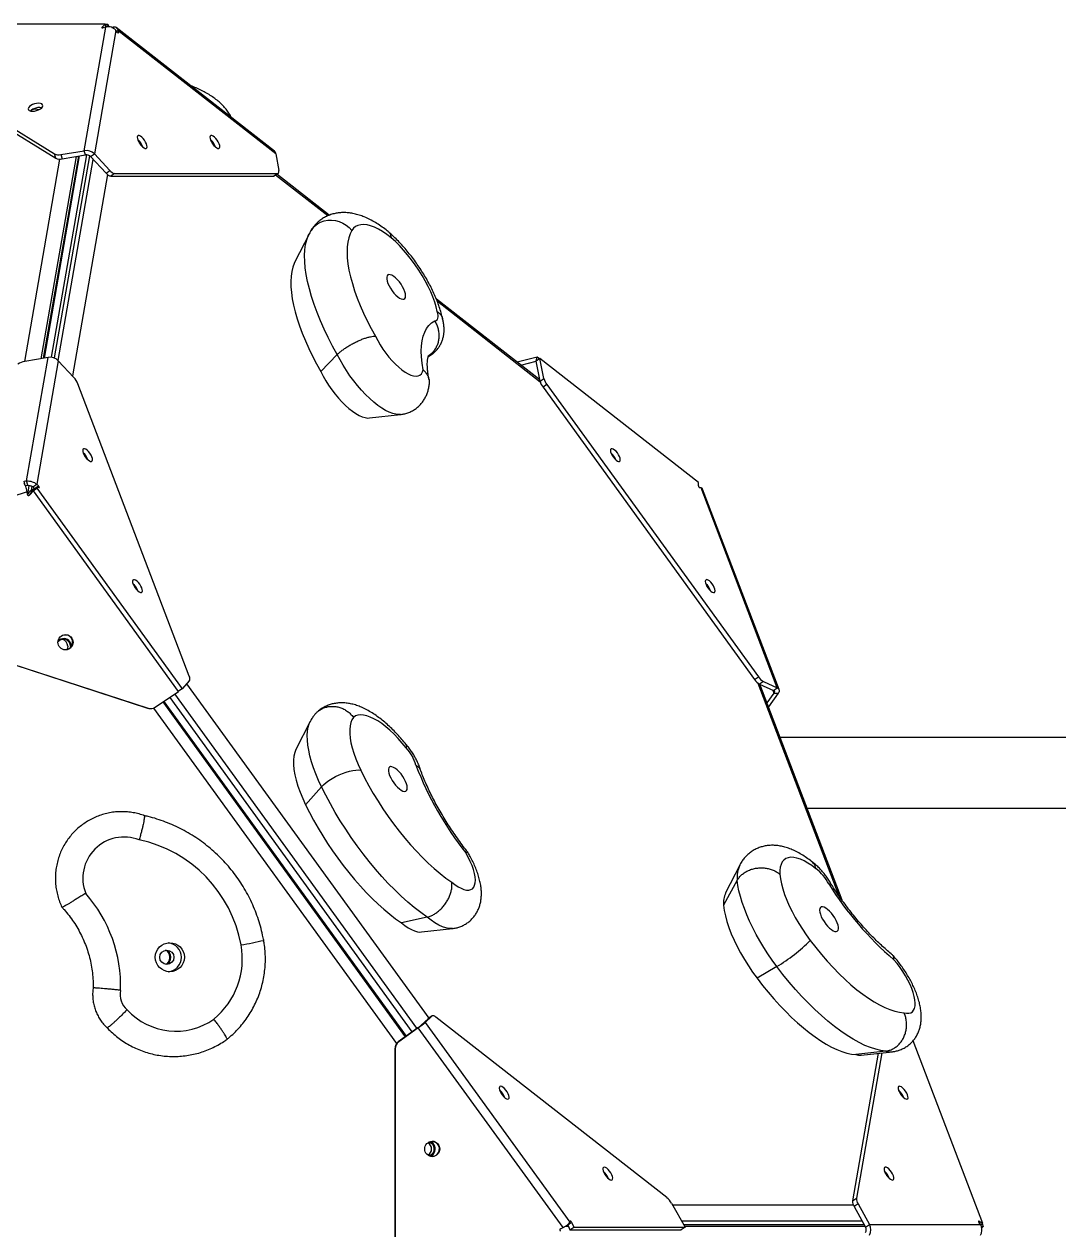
# Model space of a CAD drawing. Header units: millimetres. Extents: x -4720 to 4364, y -4819 to 4363.
# Drawn here: x 1457 to 2071, y 127 to 842 of the extents above; entities that cross this region are included whole.
import ezdxf

# ---------------------------------------------------------------- set-up
doc = ezdxf.new("R2010")
doc.units = ezdxf.units.MM
doc.layers.add('DIKOM_ОБЪЕКТ', color=7, linetype='Continuous')

msp = doc.modelspace()

# ---------------------------------------------------------------- linework, layer by layer
at = {"layer": 'DIKOM_ОБЪЕКТ'}
for p, q in [((1505.37, 841.56), (1374.03, 841.55)), ((1492.91, 766.51), (1505.68, 839.8)), ((1511.65, 837.85), (1498.88, 764.56)), ((1503.47, 839.78), (1505.37, 841.56)), ((1503.6, 839.32), (1503.47, 839.78)), ((1505.68, 839.8), (1504.12, 839.38)), ((1505.37, 841.56), (1506.83, 841.56)), ((1505.85, 839.81), (1505.37, 841.56)), ((1506.36, 839.86), (1506.83, 841.56)), ((1506.83, 841.56), (1507.44, 839.97)), ((1509.21, 839.58), (1509.7, 839.8)), ((1509.59, 839.4), (1509.7, 839.8)), ((1512.64, 836.6), (1511.65, 837.85)), ((1605.68, 766.14), (1511.75, 839.6)), ((1512.07, 837.32), (1512.84, 837.85)), ((1512.84, 837.85), (1513.23, 836.6)), ((1606.55, 764.57), (1512.84, 837.85)), ((1512.87, 836.35), (1513.23, 836.6)), ((1368.54, 830.74), (1475.29, 764.56)), ((1369.25, 828.19), (1476, 762)), ((1479.03, 764.18), (1492.91, 766.51)), ((1493.62, 763.96), (1492.91, 766.51)), ((1457.58, 641.57), (1478.48, 761.5)), ((1488.01, 763.02), (1467.12, 643.17)), ((1468.71, 643.44), (1489.6, 763.29)), ((1469.25, 643.53), (1490.14, 763.38)), ((1494.28, 764.01), (1473.36, 643.97)), ((1495.95, 763.51), (1475.05, 643.58)), ((1476, 762), (1475.29, 764.56)), ((1477.45, 642.03), (1498.23, 761.25)), ((1479.03, 764.18), (1479.74, 761.63)), ((1479.74, 761.63), (1493.62, 763.96)), ((1496.6, 762.99), (1498.88, 764.56)), ((1496.6, 762.99), (1505.84, 753.12)), ((1498.88, 764.56), (1508.12, 754.7)), ((1606.55, 764.57), (1608.21, 754.7)), ((1506.7, 752.3), (1485.9, 633)), ((1505.84, 753.12), (1508.12, 754.7)), ((1510.9, 752.94), (1508.62, 751.37)), ((1508.62, 751.37), (1605.08, 751.37)), ((1510.9, 752.94), (1607.36, 752.95)), ((1605.08, 751.37), (1607.36, 752.95)), ((1605.58, 751.51), (1607.86, 753.09)), ((1637.23, 727.86), (1606.32, 752.03)), ((1638.14, 728.19), (1607.03, 752.52)), ((1626.2, 717.1), (1617.77, 700.57)), ((1762.97, 630.58), (1701.67, 678.51)), ((1763.24, 629.31), (1702.24, 677.02)), ((1471.54, 643.91), (1457.66, 641.58)), ((1458.76, 570.64), (1471.54, 643.91)), ((1642.85, 645.59), (1633.07, 635.58)), ((1749.62, 641.23), (1761.46, 644.22)), ((1760.75, 641.67), (1761.46, 644.22)), ((1761.46, 644.22), (1762.9, 643.09)), ((1477.51, 641.96), (1464.73, 568.69)), ((1486.75, 632.09), (1477.51, 641.96)), ((1749.42, 641.17), (1749.62, 641.23)), ((1749.62, 641.23), (1749.57, 641.05)), ((1751.71, 639.38), (1760.75, 641.67)), ((1760.75, 641.67), (1760.8, 641.63)), ((1763.08, 643.22), (1760.8, 641.64)), ((1763.1, 629.88), (1760.8, 641.64)), ((1857.06, 569.74), (1763.08, 643.22)), ((1765.38, 631.45), (1763.08, 643.22)), ((1763.1, 629.88), (1765.38, 631.45)), ((1555.14, 454.99), (1489.17, 628.28)), ((1767.15, 627.76), (1764.87, 626.18)), ((1764.87, 626.18), (1890.29, 452.89)), ((1767.15, 627.76), (1892.57, 454.47)), ((1661.95, 608.01), (1680.39, 610.07)), ((1457.25, 570.54), (1458.76, 570.64)), ((1457.96, 567.99), (1457.25, 570.54)), ((1457.96, 567.99), (1459.46, 568.09)), ((1459.46, 568.09), (1458.76, 570.64)), ((1460.12, 568.03), (1459.19, 562.68)), ((1461.79, 567.52), (1461.34, 564.96)), ((1461.34, 564.96), (1463.33, 566.33)), ((1462.45, 567.11), (1464.73, 568.69)), ((1462.45, 567.11), (1463.5, 566.18)), ((1462.55, 564.79), (1464.83, 566.37)), ((1463.5, 566.18), (1465.78, 567.76)), ((1464.73, 568.69), (1465.78, 567.76)), ((1466.18, 566.71), (1464.83, 566.37)), ((1464.83, 566.37), (1550.89, 447.46)), ((1857.02, 567.75), (1857.06, 569.74)), ((1858.59, 566.54), (1857.78, 566.7)), ((1903.72, 447.97), (1858.59, 566.54)), ((1904.77, 446.95), (1859.51, 565.85)), ((1459.01, 564.21), (1320.16, 518.92)), ((1459.19, 562.61), (1459.01, 564.21)), ((1462.49, 564.74), (1460.16, 562.21)), ((1460.16, 562.21), (1460.42, 562.21)), ((1462.75, 564.74), (1460.42, 562.21)), ((1462.49, 564.74), (1462.75, 564.74)), ((1462.55, 564.79), (1462.59, 564.74)), ((1548.81, 445.83), (1462.75, 564.74)), ((1327.51, 502.07), (1530.44, 435.88)), ((1327.78, 502.07), (1530.71, 435.88)), ((1484.67, 472.65), (1484.55, 471.65)), ((1555.25, 452.31), (1550.89, 447.46)), ((1890.29, 452.89), (1892.57, 454.47)), ((1940.5, 324.4), (1892.43, 450.65)), ((1895.52, 451.74), (1893.24, 450.16)), ((1895.52, 451.74), (1903.72, 447.97)), ((1535.03, 436.49), (1548.81, 445.83)), ((1690.16, 246.09), (1546.65, 444.37)), ((1550.89, 447.46), (1548.72, 445.96)), ((1553.56, 450.42), (1697.11, 252.08)), ((1893.24, 450.16), (1901.44, 446.39)), ((1942.17, 322.03), (1893.42, 450.08)), ((1901.72, 444.82), (1897.6, 439.1)), ((1904.27, 444.82), (1898.48, 436.78)), ((1901.05, 446.57), (1901.72, 444.82)), ((1901.44, 446.39), (1903.72, 447.97)), ((1901.72, 444.82), (1904.27, 444.82)), ((1683.28, 241.07), (1539.6, 439.59)), ((1540.01, 439.87), (1683.68, 241.36)), ((1543.59, 442.3), (1687.17, 243.91)), ((1530.44, 435.88), (1530.71, 435.88)), ((1531.98, 435.64), (1532.25, 435.64)), ((1678.13, 237.1), (1534.16, 436.02)), ((1626.82, 427.99), (1618.39, 411.45)), ((1626.79, 427.92), (1626.82, 427.99)), ((2801.62, 418.54), (1904.66, 418.54)), ((1570.87, 396.39), (1571.49, 396.38)), ((1633.59, 389.29), (1624.14, 378.6)), ((1580.34, 384.15), (1580.14, 383.59)), ((1920.65, 376.54), (2149.27, 376.54)), ((1881.55, 342.93), (1873.12, 326.4)), ((1880.03, 333.88), (1871.85, 319.03)), ((1696.13, 311.95), (1680.91, 308.59)), ((1692.74, 303.21), (1711.18, 305.27)), ((1542.66, 291.21), (1541.96, 292)), ((1903.51, 282.75), (1891.77, 275.78)), ((1696.7, 251.79), (1692.66, 248.02)), ((1698.98, 253.37), (1694.94, 249.6)), ((1698.98, 253.37), (1696.7, 251.79)), ((1696.7, 251.79), (1696.78, 251.86)), ((1699.06, 253.43), (1696.78, 251.86)), ((1838.28, 145.67), (1701.33, 252.76)), ((1690.64, 246.44), (1679.09, 238.01)), ((1690.91, 246.44), (1679.35, 238.01)), ((1690.64, 246.44), (1690.91, 246.44)), ((1776.72, 127.88), (1690.91, 246.44)), ((1692.66, 248.02), (1694.94, 249.6)), ((1694.94, 249.6), (1780.76, 131.04)), ((1679.09, 238.01), (1679.35, 238.01)), ((2025.53, 130.28), (1984.25, 238.69)), ((1677.3, 233.97), (1677.03, 233.97)), ((1677.03, 233.97), (1677.04, 19.14)), ((1677.3, 233.97), (1677.31, 19.14)), ((1963.6, 231.28), (1948.36, 143.78)), ((1968.07, 232.58), (1950.27, 230.52)), ((1965.65, 231.51), (1950.64, 145.36)), ((1953.52, 230.16), (1971.96, 232.21)), ((1742.21, 204.97), (1742.22, 205.02)), ((1697.57, 170.64), (1697.2, 170.54)), ((1803.59, 156.97), (1803.6, 157.03)), ((1948.36, 143.78), (1950.64, 145.36)), ((1841.03, 142.37), (1849.12, 128.19)), ((1841.55, 141.45), (1948.79, 141.45)), ((1951.61, 141.92), (1949.33, 140.34)), ((1949.33, 140.34), (1956.07, 128.14)), ((1951.61, 141.92), (1958.35, 129.72)), ((1779.57, 129.48), (1781.85, 131.06)), ((1779.57, 129.48), (1780.85, 126.61)), ((1780.76, 131.04), (1781.02, 131.71)), ((1781.85, 131.06), (1783.13, 128.19)), ((1954.04, 131.82), (1847.05, 131.82)), ((1848.25, 129.72), (1955.2, 129.72)), ((1956.07, 128.14), (1958.35, 129.72)), ((1958.35, 129.72), (2024.16, 129.73)), ((2023.06, 131.49), (2023.39, 131.72)), ((2024.16, 129.73), (2023.27, 131.07)), ((2023.39, 131.72), (2025.53, 130.28)), ((2024.29, 129.43), (2025.53, 130.28)), ((2025.26, 130.1), (2025.81, 128.66)), ((1775.26, 127.21), (1776.72, 127.88)), ((1778.13, 128.67), (1779.93, 128.67)), ((1780.85, 126.61), (1783.13, 128.19)), ((1780.85, 126.61), (1846.84, 126.61)), ((1783.13, 128.19), (1849.12, 128.19)), ((1849.12, 128.19), (1846.84, 126.61)), ((1848.84, 128.67), (1955.78, 128.67)), ((2024.64, 128.66), (2025.81, 128.66)), ((2025.81, 128.66), (2024.92, 127.87))]:
    msp.add_line(p, q, dxfattribs=at)
at = {"layer": 'DIKOM_ОБЪЕКТ', "flags": 128}
for points in [[(1465.83, 790.67), (1466.88, 791.23), (1467.7, 791.87), (1468.22, 792.54), (1468.41, 793.19), (1468.24, 793.77), (1467.73, 794.22), (1466.92, 794.52), (1465.87, 794.64), (1464.68, 794.56), (1463.44, 794.3), (1462.24, 793.88), (1461.19, 793.32), (1460.37, 792.68), (1459.85, 792.01), (1459.66, 791.36), (1459.83, 790.78), (1460.34, 790.32), (1461.15, 790.02), (1462.2, 789.91), (1463.39, 789.98), (1464.63, 790.24), (1465.83, 790.67)], [(1526.17, 775.14), (1525.45, 775.45), (1524.87, 775.45), (1524.49, 775.14), (1524.33, 774.56), (1524.4, 773.73), (1524.71, 772.74), (1525.22, 771.67), (1525.9, 770.59), (1526.68, 769.59), (1527.52, 768.77), (1528.33, 768.18), (1529.05, 767.87), (1529.62, 767.87), (1530.01, 768.17), (1530.17, 768.76), (1530.09, 769.58), (1529.78, 770.57), (1529.27, 771.65), (1528.59, 772.73), (1527.81, 773.72), (1526.98, 774.55), (1526.17, 775.14)], [(1569.27, 775.14), (1568.55, 775.45), (1567.97, 775.45), (1567.59, 775.15), (1567.43, 774.56), (1567.51, 773.74), (1567.81, 772.75), (1568.33, 771.67), (1569, 770.59), (1569.79, 769.6), (1570.62, 768.77), (1571.43, 768.18), (1572.15, 767.87), (1572.73, 767.87), (1573.11, 768.18), (1573.27, 768.77), (1573.2, 769.59), (1572.89, 770.58), (1572.38, 771.66), (1571.7, 772.73), (1570.91, 773.73), (1570.08, 774.55), (1569.27, 775.14)], [(1607.36, 752.95), (1607.61, 752.98), (1607.82, 753.07), (1607.99, 753.21), (1608.13, 753.41), (1608.21, 753.67), (1608.26, 753.97), (1608.26, 754.32), (1608.21, 754.7)], [(1627.37, 719.2), (1628.01, 720.14), (1629.43, 721.73), (1631.11, 723.07), (1633, 724.13), (1635.07, 724.87), (1637.27, 725.29), (1639.53, 725.37), (1641.8, 725.12), (1644.04, 724.53), (1646.18, 723.61), (1648.18, 722.41), (1649.98, 720.93), (1651.55, 719.22)], [(1674.88, 714.86), (1672.28, 716.83), (1669.73, 718.53), (1667.27, 719.96), (1664.9, 721.09), (1662.65, 721.93), (1660.54, 722.47), (1658.57, 722.69), (1656.78, 722.61), (1655.17, 722.22), (1653.75, 721.52), (1652.54, 720.52), (1651.55, 719.22)], [(1642.85, 645.59), (1640.09, 650.65), (1637.51, 655.69), (1635.11, 660.7), (1632.92, 665.66), (1630.95, 670.53), (1629.19, 675.31), (1627.65, 679.97), (1626.36, 684.49), (1625.29, 688.85), (1624.48, 693.04), (1623.91, 697.04), (1623.59, 700.82), (1623.51, 704.39), (1623.69, 707.71), (1624.12, 710.78), (1624.8, 713.58), (1625.72, 716.1), (1626.19, 717.08)], [(1651.55, 719.22), (1650.49, 717.18), (1649.68, 714.85), (1649.1, 712.26), (1648.76, 709.4), (1648.67, 706.3), (1648.82, 702.98), (1649.22, 699.43), (1649.85, 695.7), (1650.73, 691.78), (1651.84, 687.71), (1653.18, 683.49), (1654.74, 679.15), (1656.52, 674.72), (1658.5, 670.21), (1660.68, 665.64), (1663.05, 661.04), (1665.59, 656.43)], [(1702.21, 671.06), (1701.55, 673.82), (1700.67, 676.73), (1699.57, 679.76), (1698.27, 682.87), (1696.77, 686.05), (1695.1, 689.26), (1693.26, 692.48), (1691.27, 695.67), (1689.15, 698.8), (1686.92, 701.84), (1684.61, 704.78), (1682.22, 707.57), (1679.79, 710.2), (1677.34, 712.64), (1674.88, 714.86)], [(1617.77, 700.57), (1617.33, 699.65), (1616.5, 697.36), (1615.89, 694.82), (1615.5, 692.03), (1615.35, 689.01), (1615.42, 685.77), (1615.72, 682.33), (1616.25, 678.69), (1617, 674.88), (1617.98, 670.91), (1619.17, 666.8), (1620.57, 662.57), (1622.18, 658.23), (1623.99, 653.8), (1626, 649.3), (1628.18, 644.75), (1630.54, 640.17), (1633.07, 635.58)], [(1678.72, 679.86), (1679.81, 679.09), (1680.83, 678.59), (1681.72, 678.38), (1682.45, 678.48), (1682.99, 678.86), (1683.32, 679.53), (1683.42, 680.46), (1683.3, 681.6), (1682.95, 682.9), (1682.39, 684.32), (1681.64, 685.8), (1680.74, 687.28), (1679.72, 688.69), (1678.62, 689.98), (1677.48, 691.09), (1676.36, 691.99), (1675.3, 692.63), (1674.35, 692.98), (1673.53, 693.04), (1672.89, 692.8), (1672.45, 692.27), (1672.23, 691.46), (1672.24, 690.43), (1672.48, 689.2), (1672.94, 687.83), (1673.6, 686.37), (1674.43, 684.89), (1675.39, 683.44), (1676.46, 682.08), (1677.58, 680.87), (1678.72, 679.86)], [(1693.78, 636.64), (1693.16, 640.52), (1692.79, 644.2), (1692.67, 647.66), (1692.81, 650.87), (1693.2, 653.83), (1693.84, 656.52), (1694.73, 658.93), (1695.86, 661.04), (1697.23, 662.86), (1698.83, 664.36), (1700.66, 665.54)], [(1700.66, 665.54), (1701.3, 665.67), (1701.82, 665.98), (1702.22, 666.46), (1702.49, 667.11), (1702.62, 667.91), (1702.62, 668.84), (1702.48, 669.9), (1702.21, 671.06)], [(1665.59, 656.43), (1666.9, 653.9), (1668.37, 651.36), (1669.98, 648.85), (1671.71, 646.42), (1673.54, 644.1), (1675.43, 641.92), (1677.36, 639.91), (1679.3, 638.11), (1681.23, 636.54), (1683.1, 635.22), (1684.9, 634.18), (1686.6, 633.42), (1688.17, 632.97), (1689.58, 632.83), (1690.83, 632.99), (1691.89, 633.47), (1692.74, 634.24), (1693.37, 635.3), (1693.78, 636.64)], [(1680.36, 610.06), (1679.45, 610.02), (1677.69, 610.18), (1675.77, 610.65), (1673.72, 611.42), (1671.55, 612.5), (1669.28, 613.86), (1666.94, 615.5), (1664.55, 617.39), (1662.13, 619.53), (1659.71, 621.89), (1657.3, 624.44), (1654.94, 627.17), (1652.64, 630.04), (1650.43, 633.03), (1648.32, 636.11), (1646.34, 639.25), (1644.52, 642.42), (1642.85, 645.59)], [(1633.07, 635.58), (1634.49, 632.85), (1636.07, 630.11), (1637.79, 627.41), (1639.63, 624.77), (1641.57, 622.22), (1643.59, 619.81), (1645.66, 617.55), (1647.75, 615.48), (1649.84, 613.62), (1651.9, 612), (1653.91, 610.63), (1655.84, 609.53), (1657.67, 608.72), (1659.37, 608.2), (1660.94, 607.98), (1661.95, 608.01)], [(1493.8, 589.48), (1493.08, 589.79), (1492.5, 589.79), (1492.12, 589.48), (1491.96, 588.89), (1492.04, 588.07), (1492.34, 587.08), (1492.86, 586), (1493.53, 584.93), (1494.32, 583.93), (1495.15, 583.11), (1495.96, 582.52), (1496.68, 582.21), (1497.26, 582.21), (1497.64, 582.51), (1497.8, 583.1), (1497.72, 583.92), (1497.42, 584.91), (1496.91, 585.99), (1496.23, 587.07), (1495.44, 588.06), (1494.61, 588.89), (1493.8, 589.48)], [(1810.24, 582.23), (1810.58, 582.6), (1810.7, 583.23), (1810.57, 584.1), (1810.22, 585.11), (1809.67, 586.2), (1808.97, 587.26), (1808.17, 588.23), (1807.34, 589.01), (1806.54, 589.55), (1805.84, 589.8), (1805.3, 589.74), (1804.96, 589.37), (1804.85, 588.73), (1804.97, 587.87), (1805.32, 586.86), (1805.87, 585.77), (1806.57, 584.7), (1807.37, 583.74), (1808.21, 582.96), (1809, 582.42), (1809.7, 582.17), (1810.24, 582.23)], [(1461.34, 564.96), (1461.22, 563.43), (1461.23, 563.37)], [(1523.37, 511.81), (1522.65, 512.12), (1522.07, 512.12), (1521.69, 511.82), (1521.53, 511.23), (1521.6, 510.41), (1521.91, 509.42), (1522.42, 508.34), (1523.1, 507.26), (1523.88, 506.27), (1524.72, 505.44), (1525.53, 504.85), (1526.25, 504.54), (1526.82, 504.54), (1527.21, 504.85), (1527.37, 505.44), (1527.29, 506.26), (1526.98, 507.25), (1526.47, 508.33), (1525.79, 509.4), (1525.01, 510.4), (1524.18, 511.22), (1523.37, 511.81)], [(1866.45, 504.57), (1866.79, 504.93), (1866.91, 505.57), (1866.78, 506.43), (1866.43, 507.45), (1865.88, 508.53), (1865.18, 509.6), (1864.38, 510.56), (1863.55, 511.35), (1862.75, 511.88), (1862.05, 512.13), (1861.51, 512.07), (1861.17, 511.71), (1861.06, 511.07), (1861.18, 510.21), (1861.53, 509.19), (1862.08, 508.11), (1862.79, 507.04), (1863.59, 506.07), (1864.42, 505.29), (1865.22, 504.76), (1865.91, 504.51), (1866.45, 504.57)], [(1483.09, 472.65), (1482.91, 471.44), (1482.54, 470.59)], [(1483.72, 471.05), (1482.53, 470.59), (1481.65, 470.47)], [(1901.44, 446.39), (1901.66, 446.27), (1901.83, 446.12), (1901.94, 445.94), (1902.01, 445.74), (1902.02, 445.53), (1901.97, 445.3), (1901.87, 445.06), (1901.72, 444.82)], [(1903.72, 447.97), (1904.15, 447.72), (1904.49, 447.42), (1904.72, 447.07), (1904.85, 446.67), (1904.87, 446.24), (1904.77, 445.78), (1904.58, 445.3), (1904.27, 444.82)], [(1652.51, 430.49), (1651.6, 429.08), (1650.92, 427.4), (1650.47, 425.45), (1650.26, 423.25), (1650.28, 420.82), (1650.54, 418.18), (1651.03, 415.34), (1651.76, 412.34), (1652.71, 409.19), (1653.87, 405.92), (1655.25, 402.56), (1656.82, 399.13)], [(1683.79, 412.4), (1681.43, 415.26), (1679.02, 417.96), (1676.57, 420.48), (1674.11, 422.8), (1671.67, 424.9), (1669.26, 426.75), (1666.9, 428.34), (1664.63, 429.66), (1662.45, 430.69), (1660.39, 431.42), (1658.47, 431.85), (1656.71, 431.97), (1655.12, 431.78), (1653.71, 431.29), (1652.51, 430.49)], [(1633.59, 389.29), (1631.82, 393.13), (1630.24, 396.9), (1628.85, 400.59), (1627.68, 404.17), (1626.71, 407.63), (1625.97, 410.94), (1625.44, 414.08), (1625.15, 417.04), (1625.08, 419.79), (1625.24, 422.32), (1625.63, 424.62), (1626.24, 426.67), (1626.79, 427.92)], [(1618.39, 411.45), (1617.68, 409.69), (1617.18, 407.55), (1616.94, 405.14), (1616.96, 402.47), (1617.24, 399.57), (1617.78, 396.45), (1618.57, 393.14), (1619.61, 389.68), (1620.9, 386.08), (1622.41, 382.38), (1624.14, 378.6)], [(1683.99, 387.08), (1684.32, 387.75), (1684.42, 388.67), (1684.29, 389.81), (1683.94, 391.12), (1683.38, 392.54), (1682.64, 394.02), (1681.73, 395.5), (1680.71, 396.91), (1679.61, 398.2), (1678.47, 399.31), (1677.35, 400.2), (1676.29, 400.84), (1675.34, 401.19), (1674.52, 401.25), (1673.89, 401.01), (1673.45, 400.47), (1673.23, 399.67), (1673.24, 398.63), (1673.48, 397.4), (1673.94, 396.03), (1674.6, 394.57), (1675.43, 393.09), (1676.4, 391.64), (1677.46, 390.28), (1678.59, 389.07), (1679.72, 388.07), (1680.82, 387.3), (1681.83, 386.8), (1682.72, 386.59), (1683.45, 386.69), (1683.99, 387.08)], [(1633.59, 389.29), (1634.81, 390.53), (1636.28, 391.78), (1637.97, 393.02), (1639.85, 394.22), (1641.86, 395.35), (1643.95, 396.37), (1646.08, 397.28), (1648.2, 398.03), (1650.24, 398.62), (1652.18, 399.04), (1653.94, 399.26), (1655.5, 399.29), (1656.82, 399.13)], [(1656.82, 399.13), (1659.12, 394.54), (1661.6, 389.93), (1664.25, 385.32), (1667.05, 380.73), (1669.99, 376.2), (1673.06, 371.73), (1676.24, 367.35), (1679.52, 363.08), (1682.88, 358.94), (1686.31, 354.95), (1689.78, 351.14), (1693.29, 347.51), (1696.81, 344.09), (1700.33, 340.89), (1703.83, 337.93), (1707.3, 335.22), (1710.72, 332.78)], [(1696.13, 311.95), (1692.37, 314.67), (1688.57, 317.66), (1684.73, 320.9), (1680.87, 324.4), (1677.01, 328.12), (1673.15, 332.05), (1669.33, 336.19), (1665.56, 340.5), (1661.84, 344.98), (1658.2, 349.6), (1654.65, 354.34), (1651.21, 359.19), (1647.9, 364.12), (1644.71, 369.11), (1641.68, 374.15), (1638.8, 379.2), (1636.1, 384.26), (1633.59, 389.29)], [(1624.14, 378.6), (1626.42, 374.03), (1628.87, 369.45), (1631.48, 364.86), (1634.24, 360.29), (1637.13, 355.76), (1640.15, 351.29), (1643.27, 346.89), (1646.49, 342.6), (1649.8, 338.41), (1653.17, 334.36), (1656.6, 330.45), (1660.07, 326.71), (1663.57, 323.16), (1667.08, 319.8), (1670.58, 316.65), (1674.06, 313.72), (1677.51, 311.03), (1680.91, 308.59)], [(1710.72, 332.78), (1712.63, 331.29), (1714.48, 330.06), (1716.25, 329.11), (1717.91, 328.45), (1719.43, 328.09), (1720.8, 328.05), (1721.99, 328.31), (1722.98, 328.88), (1723.76, 329.75), (1724.32, 330.9), (1724.65, 332.32), (1724.75, 333.98), (1724.6, 335.87), (1724.23, 337.95), (1723.62, 340.19), (1722.8, 342.56), (1721.77, 345.02), (1720.54, 347.54), (1719.14, 350.08)], [(1926.64, 340.75), (1924.23, 342.56), (1921.89, 344.11), (1919.63, 345.38), (1917.47, 346.36), (1915.43, 347.04), (1913.54, 347.42), (1911.8, 347.49), (1910.24, 347.26), (1908.87, 346.71), (1907.69, 345.87), (1906.74, 344.73), (1906, 343.3), (1905.49, 341.61), (1905.21, 339.66), (1905.17, 337.48)], [(1905.17, 337.48), (1905.56, 334.73), (1906.19, 331.79), (1907.04, 328.7), (1908.12, 325.48), (1909.4, 322.16), (1910.89, 318.75), (1912.57, 315.29), (1914.43, 311.81), (1916.45, 308.33), (1918.61, 304.88), (1920.9, 301.48), (1923.31, 298.18)], [(1903.51, 282.75), (1900.81, 286.44), (1898.23, 290.21), (1895.76, 294.05), (1893.42, 297.92), (1891.24, 301.81), (1889.21, 305.7), (1887.36, 309.55), (1885.69, 313.36), (1884.22, 317.09), (1882.95, 320.72), (1881.89, 324.24), (1881.05, 327.62), (1880.42, 330.83), (1880.03, 333.88)], [(1871.85, 319.03), (1872.28, 316.01), (1872.96, 312.78), (1873.89, 309.39), (1875.06, 305.85), (1876.48, 302.19), (1878.11, 298.44), (1879.96, 294.63), (1882, 290.8), (1884.22, 286.96), (1886.6, 283.17), (1889.12, 279.43), (1891.77, 275.78)], [(1940.03, 306.06), (1939.8, 307.28), (1939.35, 308.64), (1938.71, 310.1), (1937.88, 311.58), (1936.92, 313.04), (1935.86, 314.4), (1934.74, 315.62), (1933.61, 316.64), (1932.51, 317.42), (1931.49, 317.94), (1930.59, 318.16), (1929.85, 318.08), (1929.3, 317.7), (1928.96, 317.05), (1928.84, 316.14), (1928.96, 315.01), (1929.3, 313.71), (1929.84, 312.29), (1930.58, 310.81), (1931.48, 309.34), (1932.5, 307.92), (1933.6, 306.62), (1934.73, 305.5), (1935.85, 304.59), (1936.91, 303.94), (1937.88, 303.57), (1938.7, 303.5), (1939.35, 303.73), (1939.8, 304.25), (1940.03, 305.03), (1940.03, 306.06)], [(1680.91, 308.59), (1682.96, 307), (1684.96, 305.67), (1686.88, 304.61), (1688.7, 303.83), (1690.39, 303.35), (1691.93, 303.18), (1692.74, 303.21)], [(1711.15, 305.26), (1710.78, 305.23), (1709.07, 305.29), (1707.2, 305.66), (1705.19, 306.34), (1703.06, 307.32), (1700.82, 308.59), (1698.5, 310.14), (1696.13, 311.95)], [(1923.31, 298.18), (1926.6, 293.92), (1929.97, 289.81), (1933.41, 285.85), (1936.89, 282.06), (1940.4, 278.46), (1943.92, 275.07), (1947.44, 271.9), (1950.94, 268.98), (1954.4, 266.31), (1957.8, 263.91), (1961.14, 261.78), (1964.39, 259.95), (1967.53, 258.41), (1970.56, 257.18), (1973.45, 256.25), (1976.2, 255.65), (1978.79, 255.36)], [(1978.79, 255.36), (1980.3, 255.03), (1981.66, 255), (1982.84, 255.28), (1983.82, 255.87), (1984.58, 256.76), (1985.13, 257.93), (1985.45, 259.36), (1985.53, 261.04), (1985.37, 262.94), (1984.98, 265.03), (1984.36, 267.28), (1983.52, 269.66), (1982.47, 272.12), (1981.24, 274.65), (1979.83, 277.19), (1978.27, 279.71), (1976.58, 282.17), (1974.78, 284.54), (1972.91, 286.78)], [(1968.07, 232.58), (1965.21, 232.94), (1962.18, 233.63), (1959.01, 234.64), (1955.7, 235.97), (1952.26, 237.62), (1948.72, 239.57), (1945.09, 241.82), (1941.38, 244.36), (1937.6, 247.17), (1933.78, 250.26), (1929.94, 253.59), (1926.07, 257.17), (1922.21, 260.97), (1918.37, 264.98), (1914.56, 269.18), (1910.81, 273.55), (1907.12, 278.08), (1903.51, 282.75)], [(1891.77, 275.78), (1895.05, 271.55), (1898.39, 267.44), (1901.8, 263.48), (1905.26, 259.67), (1908.75, 256.04), (1912.25, 252.59), (1915.75, 249.36), (1919.25, 246.34), (1922.71, 243.55), (1926.13, 241.01), (1929.49, 238.73), (1932.79, 236.7), (1935.99, 234.95), (1939.1, 233.48), (1942.09, 232.3), (1944.96, 231.41), (1947.69, 230.81), (1950.27, 230.52)], [(1701.33, 252.76), (1700.96, 253.03), (1700.6, 253.25), (1700.26, 253.42), (1699.94, 253.52), (1699.65, 253.57), (1699.39, 253.56), (1699.17, 253.49), (1698.98, 253.37)], [(1738.95, 210.51), (1739.12, 209.61), (1739.52, 208.58), (1740.1, 207.49), (1740.83, 206.43), (1741.64, 205.5), (1742.47, 204.76), (1743.25, 204.28), (1743.92, 204.09), (1744.43, 204.21), (1744.72, 204.64), (1744.79, 205.33), (1744.62, 206.22), (1744.23, 207.26), (1743.64, 208.35), (1742.91, 209.4), (1742.1, 210.34), (1741.27, 211.07), (1740.49, 211.56), (1739.82, 211.74), (1739.32, 211.62), (1739.02, 211.2), (1738.95, 210.51)], [(1977.62, 206.05), (1978.45, 205.19), (1979.27, 204.55), (1980.01, 204.18), (1980.62, 204.11), (1981.05, 204.36), (1981.25, 204.89), (1981.23, 205.67), (1980.96, 206.64), (1980.49, 207.7), (1979.84, 208.79), (1979.07, 209.81), (1978.24, 210.67), (1977.43, 211.31), (1976.68, 211.68), (1976.07, 211.74), (1975.65, 211.5), (1975.44, 210.96), (1975.47, 210.18), (1975.73, 209.22), (1976.21, 208.15), (1976.85, 207.07), (1977.62, 206.05)], [(1975.69, 209.33), (1975.96, 209.09), (1976.79, 208.23)], [(1800.33, 162.51), (1800.5, 161.62), (1800.9, 160.58), (1801.48, 159.49), (1802.21, 158.44), (1803.02, 157.5), (1803.85, 156.77), (1804.63, 156.28), (1805.3, 156.1), (1805.81, 156.22), (1806.1, 156.64), (1806.17, 157.33), (1806, 158.23), (1805.61, 159.26), (1805.02, 160.35), (1804.29, 161.41), (1803.48, 162.34), (1802.65, 163.08), (1801.87, 163.56), (1801.2, 163.75), (1800.7, 163.63), (1800.4, 163.2), (1800.33, 162.51)], [(1969.26, 158.05), (1970.09, 157.19), (1970.9, 156.54), (1971.65, 156.18), (1972.26, 156.11), (1972.68, 156.36), (1972.89, 156.89), (1972.86, 157.67), (1972.6, 158.63), (1972.12, 159.7), (1971.48, 160.79), (1970.71, 161.8), (1969.88, 162.67), (1969.06, 163.31), (1968.32, 163.68), (1967.71, 163.74), (1967.28, 163.5), (1967.07, 162.96), (1967.1, 162.18), (1967.37, 161.22), (1967.84, 160.15), (1968.49, 159.07), (1969.26, 158.05)], [(1967.33, 161.33), (1967.6, 161.09), (1968.43, 160.23)]]:
    msp.add_lwpolyline(points, dxfattribs=at)
at = {"layer": 'DIKOM_ОБЪЕКТ'}
for centre, radius in [((1481.79, 474.99), 4.49), ((1543.64, 288.23), 8.61), ((1541.88, 288.21), 4.22), ((1699.2, 174.55), 4.49)]:
    msp.add_circle(centre, radius, dxfattribs=at)
for centre, radius, start, end in [((1465.08, 785.94), 5.79, 111.56005, 134.63129), ((1464.2, 783.92), 7.12, 74.648, 111.79368), ((1466.25, 784.59), 7.5, 78.34008, 116.12482), ((1517.93, 765.21), 10.29, 19.69123, 49.65134), ((1561.03, 765.22), 10.29, 19.69123, 49.65134), ((1494.05, 759.87), 6.74, 44.15422, 99.72138), ((1519.51, 763.6), 9.65, 34.25209, 51.46574), ((1562.62, 763.61), 9.64, 34.25575, 51.47072), ((1604.13, 764.27), 2.43, 7.16406, 50.44335), ((1477.7, 769.76), 5.74, 245.19281, 283.39796), ((1478.41, 767.21), 5.74, 245.19448, 283.39664), ((1494.19, 760.64), 3.37, 44.15262, 99.7223), ((1509.58, 755.96), 4.7, 217.30215, 258.30729), ((1511.86, 757.54), 4.7, 217.30562, 258.30604), ((1605.11, 752.2), 0.832, 267.87074, 303.93263), ((1472.67, 637.26), 6.74, 44.15024, 99.71952), ((1459.09, 632.3), 9.39, 98.76488, 126.03994), ((1477.83, 623.74), 12.22, 21.7885, 43.10694), ((1772.9, 632.29), 10.09, 193.83394, 217.24922), ((1775.18, 633.86), 10.09, 193.82913, 217.25404), ((1485.56, 579.55), 10.3, 19.69643, 49.64541), ((1798.3, 579.43), 10.47, 19.9442, 49.39705), ((1464.54, 560.22), 5.72, 124.02805, 157.76711), ((1515.13, 501.89), 10.29, 19.68691, 49.65529), ((1854.51, 501.77), 10.47, 19.94462, 49.39664), ((1481.51, 474.97), 4.5, 299.43977, 88.11863), ((1480.56, 472.67), 4.11, 359.79066, 142.44894), ((1480.78, 472.68), 4.47, 35.83824, 140.33052), ((1478.97, 472.66), 4.12, 359.9183, 78.77884), ((1480.75, 472.66), 4.51, 357.89381, 35.87566), ((1552.63, 453.54), 2.9, 334.79276, 30.03085), ((1897.41, 457.63), 8.55, 213.62138, 240.79613), ((1899.69, 459.21), 8.55, 213.61716, 240.79804), ((1532.25, 440.6), 4.96, 251.93903, 304.15405), ((1531.98, 440.6), 4.96, 251.93269, 269.98421), ((1663.92, 394.59), 26.68, 16.33982, 41.86774), ((1872.16, 471.66), 195.43, 200.84939, 218.46719), ((1516.53, 335.06), 24.47, 68.66482, 201.41259), ((1509.06, 281.53), 78.05, 10.34301, 77.8954), ((1897.38, 335.61), 17.44, 155.29115, 185.7152), ((1910.49, 319.42), 26.76, 27.40474, 52.88483), ((2097.96, 433.46), 192.75, 211.85606, 229.55138), ((1431.01, 271.05), 83.48, 358.31032, 41.28131), ((1886.75, 320.25), 14.95, 155.73667, 184.69), ((1541.83, 288.2), 8.63, 276.03713, 83.96287), ((1540.46, 287.19), 46.14, 309.40516, 10.43937), ((1553.29, 491.52), 198.66, 279.42982, 283.38389), ((1849.35, 372.71), 105, 301.05201, 314.78119), ((1540.09, 288.2), 4.23, 282.19878, 77.80122), ((1538.5, 288.2), 5.14, 312.408, 35.89268), ((1526.11, 266.09), 11.91, 167.87989, 228.95473), ((1547.18, 283.52), 39.15, 222.43486, 305.21127), ((1674.78, 268.8), 27.42, 305.3519, 310.70482), ((1659.24, 291.08), 54.73, 305.34758, 310.71065), ((1682.04, 233.97), 5.01, 126.15049, 180.03383), ((1682.3, 233.97), 5.01, 126.15049, 180.03383), ((1952.76, 238.14), 8.02, 251.9127, 275.43709), ((1970.98, 242.47), 10.31, 253.60769, 275.36888), ((1732.38, 201.35), 10.5, 19.99906, 49.35064), ((1967.38, 203.03), 10.42, 20.37492, 36.87818), ((1968.94, 201.4), 10.4, 19.96009, 41.01852), ((1696.52, 174.58), 4.48, 35.86373, 72.32917), ((1698.94, 174.56), 4.5, 335.3493, 88.12695), ((1694.7, 174.56), 4.13, 297.47087, 62.39116), ((1696.28, 174.56), 4.13, 288.13007, 76.98454), ((1696.5, 174.56), 4.51, 287.56619, 35.93023), ((1698.95, 174.54), 4.48, 271.73786, 335.50742), ((1793.76, 153.36), 10.5, 19.99893, 49.35077), ((1959.02, 155.04), 10.41, 20.3782, 36.85412), ((1960.59, 153.41), 10.38, 19.94079, 41.0378), ((1830.89, 136.72), 11.6, 29.14092, 50.43407), ((1954.37, 143.63), 6.02, 178.53432, 213.10354), ((1956.65, 145.2), 6.02, 178.5306, 213.10726), ((1952.55, 126.56), 6.6, 331.44494, 28.56156), ((1953.17, 126.56), 3.3, 331.4463, 28.55803)]:
    msp.add_arc(centre, radius, start, end, dxfattribs=at)
for centre, major_axis, ratio, start_param, end_param in [((1504.19, 839.78), (0.863, 0.315), 0.394291, 2.394649, 4.489044), ((1512.71, 837), (-0.5, 0.788), 0.310563, 1.899737, 3.994133), ((1463.43, 565.78), (-0.531, 0.619), 0.40672, 4.274542, 5.035834), ((1465.71, 567.36), (-0.531, 0.619), 0.40672, 2.941439, 5.035834), ((1857.53, 567.35), (-0.417, 0.624), 0.479825, 0.60165, 2.696045), ((1459.95, 562.86), (0.287, 0.899), 0.792138, 2.089573, 4.183968), ((1459.69, 562.86), (0.287, 0.899), 0.792138, 3.385292, 4.183968), ((1781.49, 131.06), (-0.402, 0.734), 0.386165, 4.503856, 6.598251), ((2023.64, 131.07), (-0.566, 0.728), 0.318039, 5.517327, 7.611723), ((1775.73, 126.56), (0.94, 0), 0.797706, 2.094394, 4.188789)]:
    msp.add_ellipse(centre, major_axis=major_axis, ratio=ratio, start_param=start_param, end_param=end_param, dxfattribs=at)
for points, knots in [([(1511.65, 837.85), (1511.23, 838.28), (1510.46, 839.07), (1508.98, 839.76), (1507.37, 840.07), (1506.27, 839.89), (1505.68, 839.8)], [0, 0, 0, 0, 0.2731944, 0.5000177, 0.7304025, 1, 1, 1, 1]), ([(1509.7, 839.8), (1510.07, 839.89), (1510.76, 840.07), (1511.62, 839.76), (1512.38, 839.06), (1512.68, 838.27), (1512.84, 837.85)], [0, 0, 0, 0, 0.273183, 0.500012, 0.730395, 1, 1, 1, 1]), ([(1580.28, 786.01), (1579.99, 786.57), (1579.3, 787.94), (1577.91, 789.99), (1576.13, 792.21), (1574.03, 794.37), (1571.65, 796.45), (1569.02, 798.42), (1566.18, 800.24), (1563.19, 801.9), (1560.08, 803.37), (1557.69, 804.39), (1556.32, 804.86), (1556.05, 804.96)], [0, 0, 0, 0, 0.063161, 0.154156, 0.249566, 0.349557, 0.45333, 0.559177, 0.664861, 0.769441, 0.872732, 0.974927, 1, 1, 1, 1]), ([(1673, 718.57), (1672.6, 718.89), (1671.17, 720.02), (1668.68, 721.83), (1665.51, 723.89), (1662.25, 725.71), (1659.03, 727.2), (1655.92, 728.35), (1652.99, 729.15), (1650.15, 729.64), (1647.42, 729.85), (1644.78, 729.78), (1642.22, 729.45), (1639.68, 728.83), (1637.18, 727.9), (1634.78, 726.65), (1632.59, 725.14), (1630.64, 723.41), (1628.85, 721.44), (1627.88, 719.96), (1627.37, 719.2)], [0, 0, 0, 0, 0.026586, 0.095239, 0.165024, 0.236261, 0.308751, 0.373194, 0.434188, 0.491562, 0.545772, 0.597465, 0.647266, 0.695713, 0.74811, 0.799062, 0.848937, 0.898198, 0.947169, 1, 1, 1, 1]), ([(1627.37, 719.2), (1626.99, 718.58), (1626.56, 717.88), (1626.22, 717.14), (1626.19, 717.07)], [0, 0, 0, 0, 0.896381, 1, 1, 1, 1]), ([(1672.98, 718.55), (1673.28, 718.29), (1673.91, 717.73), (1674.54, 716.49), (1674.81, 715.46), (1674.88, 714.88), (1674.88, 714.86)], [0, 0, 0, 0, 0.29936, 0.63863, 0.98742, 1, 1, 1, 1]), ([(1705.43, 666.48), (1705.35, 666.87), (1705.03, 668.42), (1704.28, 671.18), (1703.13, 674.76), (1701.77, 678.33), (1700.24, 681.88), (1698.55, 685.4), (1696.71, 688.9), (1694.72, 692.34), (1692.61, 695.74), (1690.38, 699.06), (1688.04, 702.31), (1685.6, 705.45), (1683.08, 708.49), (1680.47, 711.41), (1677.78, 714.19), (1675.33, 716.55), (1673.76, 717.91), (1673.11, 718.46)], [0, 0, 0, 0, 0.021553, 0.088041, 0.153414, 0.217646, 0.280864, 0.343264, 0.405044, 0.466375, 0.527411, 0.588286, 0.649128, 0.710035, 0.771117, 0.832508, 0.894362, 0.956856, 1, 1, 1, 1]), ([(1696.89, 644.54), (1697.37, 644.79), (1698.53, 645.39), (1700.18, 646.65), (1701.81, 648.23), (1703.17, 649.97), (1704.27, 651.84), (1705.13, 653.79), (1705.74, 655.82), (1706.12, 657.91), (1706.27, 660.07), (1706.2, 662.3), (1705.91, 664.57), (1705.52, 666.08), (1705.33, 666.83)], [0, 0, 0, 0, 0.0610107, 0.1484168, 0.2335289, 0.3168161, 0.3988047, 0.4800614, 0.5612669, 0.6432921, 0.7273311, 0.8150054, 0.9083557, 1, 1, 1, 1]), ([(1700.66, 665.54), (1700.67, 665.53), (1701.11, 664.81), (1701.89, 663.28), (1702.7, 660.88), (1703.13, 658.36), (1703.18, 655.86), (1702.83, 653.38), (1702.1, 651.05), (1701, 648.88), (1699.57, 647), (1698.26, 645.68), (1697.38, 645.14), (1697.15, 645)], [0, 0, 0, 0, 0.002431, 0.1083, 0.217233, 0.322692, 0.431189, 0.53646, 0.644774, 0.749964, 0.858197, 0.963414, 1, 1, 1, 1]), ([(1702.21, 671.06), (1702.22, 671.05), (1702.75, 670.68), (1703.71, 669.88), (1704.71, 668.48), (1705.26, 667.44), (1705.34, 666.87), (1705.34, 666.83)], [0, 0, 0, 0, 0.009412, 0.329022, 0.657681, 0.980128, 1, 1, 1, 1]), ([(1642.85, 645.59), (1643.28, 646.01), (1644.14, 646.84), (1645.8, 648.16), (1647.69, 649.5), (1649.75, 650.81), (1651.96, 652.06), (1654.2, 653.2), (1656.47, 654.22), (1658.65, 655.08), (1660.72, 655.75), (1662.59, 656.21), (1664.25, 656.46), (1665.17, 656.47), (1665.58, 656.43), (1665.59, 656.43)], [0, 0, 0, 0, 0.081917, 0.166208, 0.248125, 0.332419, 0.414323, 0.498594, 0.580541, 0.664859, 0.746925, 0.831358, 0.913504, 0.99801, 1, 1, 1, 1]), ([(1697.28, 630.69), (1697.24, 630.89), (1697.01, 632.03), (1696.69, 633.97), (1696.41, 636.41), (1696.27, 638.56), (1696.27, 640.42), (1696.36, 641.98), (1696.54, 643.22), (1696.75, 644.15), (1696.95, 644.76), (1697.09, 645.07), (1697.1, 645.08), (1697.1, 645.08)], [0, 0, 0, 0, 0.021494, 0.126764, 0.23069, 0.33303, 0.433754, 0.532938, 0.630825, 0.727922, 0.825037, 0.923173, 1, 1, 1, 1]), ([(1693.78, 636.64), (1693.78, 636.63), (1694.36, 636.09), (1695.41, 634.93), (1696.55, 633.08), (1697.24, 631.12), (1697.52, 629.4), (1697.4, 628.32), (1697.35, 627.9)], [0, 0, 0, 0, 0.003469, 0.222264, 0.447854, 0.654795, 0.867578, 1, 1, 1, 1]), ([(1680.31, 610.07), (1681.02, 610.16), (1682.48, 610.36), (1684.73, 611.01), (1686.99, 611.97), (1689.12, 613.25), (1691.03, 614.76), (1692.69, 616.48), (1694.11, 618.35), (1695.27, 620.37), (1696.2, 622.49), (1696.88, 624.73), (1697.25, 626.54), (1697.36, 627.61), (1697.38, 627.9)], [0, 0, 0, 0, 0.080206, 0.16541, 0.258712, 0.34956, 0.438318, 0.525576, 0.611957, 0.698217, 0.785213, 0.87397, 0.965764, 1, 1, 1, 1]), ([(1459.01, 564.21), (1458.9, 564.81), (1458.7, 565.91), (1458.27, 567.35), (1457.7, 568.55), (1457.29, 569.05), (1457.06, 569.32)], [0, 0, 0, 0, 0.273188, 0.500021, 0.730407, 1, 1, 1, 1]), ([(1458.76, 570.64), (1459.34, 570.65), (1460.42, 570.67), (1462.02, 570.27), (1463.51, 569.66), (1464.3, 569.03), (1464.73, 568.69)], [0, 0, 0, 0, 0.273193, 0.500021, 0.730412, 1, 1, 1, 1]), ([(1459.46, 568.09), (1459.75, 568.07), (1460.28, 568.05), (1461.08, 567.82), (1461.84, 567.53), (1462.24, 567.26), (1462.45, 567.11)], [0, 0, 0, 0, 0.275448, 0.499914, 0.727784, 1, 1, 1, 1]), ([(1859.51, 565.73), (1859.46, 565.87), (1859.32, 566.28), (1858.88, 566.44), (1858.59, 566.54)], [0, 0, 0, 0, 0.34756, 1, 1, 1, 1]), ([(1629.75, 432.35), (1630.14, 432.8), (1631.03, 433.83), (1632.8, 435.1), (1634.89, 436.15), (1637.19, 436.82), (1639.58, 437.08), (1642.04, 436.92), (1644.45, 436.37), (1646.78, 435.42), (1648.92, 434.12), (1650.85, 432.49), (1651.97, 431.21), (1652.49, 430.51), (1652.51, 430.49)], [0, 0, 0, 0, 0.0711873, 0.1626658, 0.2567956, 0.3482691, 0.4423914, 0.5338739, 0.6280103, 0.7195215, 0.8136805, 0.903902, 0.996657, 1, 1, 1, 1]), ([(1683.94, 414.08), (1683.65, 414.44), (1682.53, 415.85), (1680.52, 418.21), (1677.89, 421.09), (1675.18, 423.82), (1672.41, 426.41), (1669.56, 428.83), (1666.63, 431.08), (1663.61, 433.13), (1660.48, 434.96), (1657.39, 436.46), (1654.39, 437.61), (1651.57, 438.41), (1648.84, 438.91), (1646.2, 439.12), (1643.64, 439.06), (1641.16, 438.73), (1638.69, 438.12), (1636.25, 437.19), (1633.93, 435.94), (1632.16, 434.72), (1631.23, 433.88), (1630.93, 433.61)], [0, 0, 0, 0, 0.019194, 0.073214, 0.127514, 0.182265, 0.23763, 0.293805, 0.351016, 0.409504, 0.46944, 0.530695, 0.584603, 0.635311, 0.682854, 0.727766, 0.770658, 0.812074, 0.852461, 0.8963, 0.938946, 0.980673, 1, 1, 1, 1]), ([(1629.73, 432.36), (1629.31, 431.84), (1628.35, 430.65), (1627.38, 429.12), (1626.9, 428.1), (1626.78, 427.84)], [0, 0, 0, 0, 0.366789, 0.841446, 1, 1, 1, 1]), ([(1683.79, 412.4), (1683.79, 412.41), (1683.94, 412.75), (1684.12, 413.33), (1684.14, 413.86), (1683.96, 414.01), (1683.91, 414.05)], [0, 0, 0, 0, 0.012199, 0.426894, 0.853322, 1, 1, 1, 1]), ([(1692.49, 398.52), (1692.43, 398.75), (1692.13, 399.89), (1691.41, 401.89), (1690.27, 404.48), (1688.96, 406.98), (1687.5, 409.37), (1685.91, 411.65), (1684.7, 413.21), (1684.01, 414), (1683.93, 414.1)], [0, 0, 0, 0, 0.042552, 0.207057, 0.36797, 0.524034, 0.676298, 0.826964, 0.97831, 1, 1, 1, 1]), ([(1689.52, 402.1), (1689.53, 402.09), (1690.05, 401.79), (1690.96, 401.1), (1691.9, 400.03), (1692.21, 399.24), (1692.33, 398.91)], [0, 0, 0, 0, 0.008253, 0.36758, 0.737308, 1, 1, 1, 1]), ([(1571.6, 395.38), (1571.64, 395.38), (1571.85, 395.36), (1572.05, 395.36), (1572.22, 395.37)], [0, 0, 0, 0, 0.175442, 1, 1, 1, 1]), ([(1720.14, 350.69), (1720.03, 350.84), (1718.93, 352.22), (1716.89, 354.9), (1714.07, 358.77), (1711.34, 362.72), (1708.71, 366.72), (1706.19, 370.76), (1703.79, 374.82), (1701.53, 378.87), (1699.41, 382.9), (1697.45, 386.88), (1695.65, 390.8), (1694.02, 394.62), (1692.96, 397.31), (1692.45, 398.72), (1692.37, 398.92)], [0, 0, 0, 0, 0.009786, 0.091564, 0.173428, 0.25535, 0.337284, 0.419171, 0.500962, 0.582609, 0.66406, 0.745262, 0.826151, 0.906664, 0.986726, 1, 1, 1, 1]), ([(1579.37, 385.49), (1579.33, 385.37), (1579.25, 385.19), (1579.2, 384.98), (1579.18, 384.9)], [0, 0, 0, 0, 0.605604, 1, 1, 1, 1]), ([(1528.37, 372.26), (1528.22, 372.31), (1526.98, 372.79), (1524.57, 373.45), (1521.11, 374.15), (1517.6, 374.52), (1514.07, 374.58), (1510.55, 374.33), (1507.07, 373.76), (1503.65, 372.87), (1500.32, 371.69), (1497.12, 370.21), (1494.06, 368.46), (1491.16, 366.43), (1488.46, 364.16), (1485.97, 361.65), (1483.72, 358.93), (1481.72, 356.01), (1479.98, 352.93), (1478.53, 349.71), (1477.36, 346.37), (1476.51, 342.94), (1475.96, 339.44), (1475.72, 335.91), (1475.8, 332.37), (1476.2, 328.86), (1476.9, 325.39), (1477.92, 322), (1478.9, 319.51), (1479.55, 318.16), (1479.68, 317.87)], [0, 0, 0, 0, 0.004894, 0.042755, 0.080619, 0.118482, 0.156341, 0.194198, 0.232053, 0.26991, 0.307768, 0.345625, 0.383486, 0.42135, 0.459218, 0.497089, 0.534966, 0.572847, 0.610733, 0.648624, 0.686519, 0.724419, 0.762322, 0.800229, 0.838138, 0.876048, 0.913959, 0.951869, 0.989778, 1, 1, 1, 1]), ([(1528.36, 372.25), (1528.37, 372.25), (1528.47, 372.29), (1528.53, 371.98), (1528.54, 371.28), (1528.42, 370.17), (1528.18, 368.71), (1527.82, 366.95), (1527.36, 364.92), (1526.8, 362.71), (1526.16, 360.34), (1525.68, 358.71), (1525.43, 357.87), (1525.43, 357.85)], [0, 0, 0, 0, 0.012687, 0.12338, 0.230923, 0.341588, 0.449196, 0.559915, 0.667679, 0.778553, 0.886418, 0.997388, 1, 1, 1, 1]), ([(1599.28, 298.26), (1599.08, 299.28), (1598.54, 302.07), (1597.4, 306.59), (1595.79, 311.77), (1593.88, 316.85), (1591.67, 321.81), (1589.18, 326.63), (1586.42, 331.3), (1583.39, 335.8), (1580.1, 340.11), (1576.57, 344.23), (1572.81, 348.13), (1568.82, 351.81), (1564.63, 355.24), (1560.25, 358.43), (1555.69, 361.35), (1550.97, 364.01), (1546.1, 366.38), (1541.1, 368.47), (1535.99, 370.25), (1531.73, 371.5), (1529.16, 372.07), (1528.35, 372.25)], [0, 0, 0, 0, 0.028647, 0.078572, 0.1285, 0.178428, 0.228355, 0.27828, 0.328203, 0.378125, 0.428045, 0.477962, 0.527877, 0.577791, 0.627701, 0.67761, 0.727516, 0.77742, 0.827322, 0.877222, 0.92712, 0.977016, 1, 1, 1, 1]), ([(1711.09, 305.26), (1711.84, 305.36), (1713.34, 305.57), (1715.63, 306.25), (1717.88, 307.22), (1720.01, 308.51), (1721.9, 310.03), (1723.56, 311.76), (1724.96, 313.64), (1726.11, 315.65), (1727.03, 317.79), (1727.7, 320.02), (1728.15, 322.37), (1728.37, 324.84), (1728.35, 327.47), (1728.07, 330.28), (1727.52, 333.27), (1726.7, 336.37), (1725.64, 339.51), (1724.38, 342.61), (1722.94, 345.66), (1721.53, 348.35), (1720.54, 350.01), (1720.13, 350.68)], [0, 0, 0, 0, 0.041024, 0.082066, 0.126972, 0.170708, 0.21345, 0.25548, 0.297103, 0.338684, 0.380637, 0.423462, 0.467781, 0.514354, 0.564034, 0.617513, 0.674697, 0.734076, 0.792991, 0.850533, 0.906729, 0.961891, 1, 1, 1, 1]), ([(1719.14, 350.08), (1719.15, 350.09), (1719.44, 350.26), (1719.88, 350.53), (1720.17, 350.71), (1720.12, 350.67), (1720.11, 350.67)], [0, 0, 0, 0, 0.006965, 0.447001, 0.900729, 1, 1, 1, 1]), ([(1924.34, 344.78), (1924.01, 345.04), (1922.7, 346.08), (1920.36, 347.75), (1917.28, 349.69), (1914.21, 351.32), (1911.2, 352.62), (1908.34, 353.58), (1905.56, 354.23), (1902.88, 354.58), (1900.28, 354.66), (1897.76, 354.46), (1895.32, 354), (1892.91, 353.25), (1890.55, 352.2), (1888.31, 350.84), (1886.3, 349.24), (1884.52, 347.43), (1883, 345.44), (1882.01, 343.9), (1881.61, 343.01), (1881.54, 342.87)], [0, 0, 0, 0, 0.023205, 0.093632, 0.1655, 0.239114, 0.30609, 0.369595, 0.429118, 0.48509, 0.538245, 0.589291, 0.638834, 0.687357, 0.739767, 0.790925, 0.841173, 0.890889, 0.940475, 0.99042, 1, 1, 1, 1]), ([(1935.77, 331.46), (1935.64, 331.69), (1935.07, 332.72), (1933.95, 334.52), (1932.35, 336.79), (1930.61, 338.95), (1928.73, 341.02), (1926.68, 342.97), (1925.11, 344.25), (1924.22, 344.88), (1924.12, 344.95)], [0, 0, 0, 0, 0.043657, 0.194924, 0.344938, 0.495824, 0.649432, 0.808709, 0.977304, 1, 1, 1, 1]), ([(1926.64, 340.75), (1926.63, 340.77), (1926.51, 341.37), (1926.16, 342.48), (1925.39, 343.84), (1924.67, 344.48), (1924.33, 344.77)], [0, 0, 0, 0, 0.0099738, 0.3485279, 0.6966839, 1, 1, 1, 1]), ([(1880.03, 333.88), (1880.39, 334.47), (1881.14, 335.66), (1882.72, 337.25), (1884.59, 338.64), (1886.72, 339.76), (1889.06, 340.6), (1891.52, 341.12), (1894.06, 341.32), (1896.57, 341.19), (1899.03, 340.73), (1901.3, 339.95), (1903.37, 338.89), (1904.58, 338), (1905.15, 337.5), (1905.17, 337.48)], [0, 0, 0, 0, 0.082083, 0.16655, 0.248632, 0.3331, 0.41518, 0.49964, 0.581731, 0.666202, 0.748317, 0.832811, 0.913768, 0.996999, 1, 1, 1, 1]), ([(1696.13, 311.95), (1696.75, 312.12), (1698.02, 312.47), (1699.97, 313.43), (1701.92, 314.7), (1703.77, 316.26), (1705.52, 318.07), (1707.07, 320.06), (1708.41, 322.2), (1709.49, 324.4), (1710.29, 326.64), (1710.77, 328.81), (1710.94, 330.88), (1710.83, 332.15), (1710.72, 332.77), (1710.72, 332.78)], [0, 0, 0, 0, 0.081916, 0.166207, 0.248127, 0.33242, 0.414319, 0.498595, 0.580541, 0.664858, 0.746923, 0.831358, 0.913502, 0.99801, 1, 1, 1, 1]), ([(1934.24, 331.73), (1934.25, 331.73), (1934.61, 331.78), (1935.19, 331.79), (1935.66, 331.68), (1935.71, 331.5), (1935.72, 331.46)], [0, 0, 0, 0, 0.009701, 0.43202, 0.866556, 1, 1, 1, 1]), ([(1971.7, 289.95), (1971.54, 290.08), (1970.45, 290.95), (1968.37, 292.71), (1965.44, 295.33), (1962.46, 298.16), (1959.46, 301.18), (1956.44, 304.38), (1953.43, 307.75), (1950.44, 311.27), (1947.49, 314.92), (1944.6, 318.68), (1941.77, 322.54), (1939.03, 326.48), (1937.04, 329.48), (1935.98, 331.15), (1935.76, 331.48)], [0, 0, 0, 0, 0.012869, 0.091337, 0.170313, 0.24987, 0.329916, 0.410374, 0.491174, 0.572249, 0.653541, 0.734996, 0.816563, 0.898195, 0.979844, 1, 1, 1, 1]), ([(1493.75, 326.13), (1493.74, 326.12), (1492.98, 325.66), (1491.43, 324.71), (1489.23, 323.34), (1487.16, 322.06), (1485.3, 320.91), (1483.63, 319.9), (1482.22, 319.06), (1481.08, 318.42), (1480.27, 318), (1479.79, 317.81), (1479.75, 317.86), (1479.73, 317.88)], [0, 0, 0, 0, 0.001694, 0.108802, 0.219242, 0.320549, 0.424717, 0.525061, 0.628254, 0.728168, 0.830947, 0.931018, 1, 1, 1, 1]), ([(1479.69, 317.85), (1480.11, 317.39), (1481.58, 315.81), (1483.94, 312.94), (1486.65, 309.17), (1489.1, 305.23), (1491.28, 301.13), (1493.17, 296.89), (1494.78, 292.54), (1496.08, 288.08), (1497.08, 283.54), (1497.77, 278.95), (1498.16, 274.44), (1498.16, 271.47), (1498.17, 270.05)], [0, 0, 0, 0, 0.0355, 0.123857, 0.212221, 0.300576, 0.388923, 0.477261, 0.565592, 0.653916, 0.742235, 0.830548, 0.918859, 1, 1, 1, 1]), ([(1577.53, 239.6), (1578.11, 240.08), (1579.83, 241.48), (1582.51, 244), (1585.49, 247.22), (1588.24, 250.64), (1590.73, 254.26), (1592.96, 258.04), (1594.91, 261.98), (1596.57, 266.05), (1597.94, 270.22), (1599.01, 274.49), (1599.76, 278.82), (1600.21, 283.19), (1600.34, 287.59), (1600.15, 291.98), (1599.75, 295.54), (1599.39, 297.62), (1599.28, 298.26)], [0, 0, 0, 0, 0.034406, 0.101225, 0.168056, 0.234893, 0.301734, 0.368581, 0.435432, 0.502289, 0.56915, 0.636015, 0.702885, 0.769756, 0.83663, 0.903506, 0.970382, 1, 1, 1, 1]), ([(1972.91, 286.78), (1972.91, 286.79), (1972.93, 287.3), (1972.84, 288.24), (1972.41, 289.29), (1971.89, 289.74), (1971.67, 289.92)], [0, 0, 0, 0, 0.0056954, 0.3659625, 0.7374233, 1, 1, 1, 1]), ([(1971.91, 232.22), (1972.57, 232.31), (1973.98, 232.49), (1976.18, 233.11), (1978.44, 234.05), (1980.59, 235.32), (1982.51, 236.82), (1984.19, 238.53), (1985.62, 240.4), (1986.8, 242.4), (1987.73, 244.52), (1988.43, 246.75), (1988.9, 249.08), (1989.14, 251.54), (1989.14, 254.16), (1988.89, 256.95), (1988.37, 259.92), (1987.57, 263.01), (1986.53, 266.15), (1985.29, 269.26), (1983.87, 272.31), (1982.3, 275.3), (1980.6, 278.22), (1978.76, 281.07), (1976.81, 283.83), (1974.75, 286.49), (1973.15, 288.41), (1972.22, 289.41), (1972.04, 289.61)], [0, 0, 0, 0, 0.028819, 0.061959, 0.098283, 0.133645, 0.168178, 0.202119, 0.235704, 0.269226, 0.303013, 0.337462, 0.373063, 0.410419, 0.450214, 0.493038, 0.538901, 0.586696, 0.634294, 0.680809, 0.726223, 0.770774, 0.814737, 0.858355, 0.901849, 0.945412, 0.989204, 1, 1, 1, 1]), ([(1498.19, 270.06), (1498.16, 269.92), (1497.96, 268.82), (1497.85, 266.74), (1497.92, 263.82), (1498.33, 260.92), (1499.04, 258.09), (1500.05, 255.35), (1501.36, 252.74), (1502.94, 250.29), (1504.63, 248.16), (1505.88, 246.96), (1506.43, 246.44)], [0, 0, 0, 0, 0.0161159, 0.128108, 0.2401317, 0.3521655, 0.4642031, 0.5762439, 0.6882794, 0.8003061, 0.9123231, 1, 1, 1, 1]), ([(1514.46, 268.59), (1514.44, 268.59), (1513.6, 268.69), (1511.89, 268.89), (1509.4, 269.15), (1507, 269.38), (1504.8, 269.58), (1502.81, 269.75), (1501.13, 269.88), (1499.78, 269.97), (1498.82, 270.03), (1498.26, 270.06), (1498.22, 270.06), (1498.2, 270.05)], [0, 0, 0, 0, 0.00231, 0.102834, 0.20627, 0.306402, 0.409424, 0.509381, 0.612227, 0.712105, 0.814876, 0.914781, 1, 1, 1, 1]), ([(1518.29, 257.1), (1518.27, 257.09), (1517.68, 256.48), (1516.49, 255.26), (1514.74, 253.53), (1513.02, 251.87), (1511.43, 250.38), (1509.98, 249.06), (1508.74, 247.99), (1507.72, 247.15), (1506.99, 246.62), (1506.54, 246.37), (1506.48, 246.43), (1506.45, 246.46)], [0, 0, 0, 0, 0.002974, 0.103988, 0.207867, 0.309779, 0.414642, 0.516518, 0.621344, 0.723204, 0.828015, 0.929883, 1, 1, 1, 1]), ([(1577.53, 239.6), (1577.55, 239.66), (1577.6, 239.79), (1577.34, 240.42), (1576.85, 241.33), (1576.11, 242.55), (1575.16, 244.01), (1574.01, 245.69), (1572.72, 247.52), (1571.3, 249.46), (1570.3, 250.81), (1569.77, 251.51), (1569.76, 251.53)], [0, 0, 0, 0, 0.111402, 0.220768, 0.333307, 0.442689, 0.555238, 0.664651, 0.777235, 0.885103, 0.996003, 1, 1, 1, 1]), ([(1968.07, 232.58), (1968.79, 232.71), (1970.25, 232.96), (1972.34, 233.85), (1974.31, 235.11), (1976.07, 236.71), (1977.6, 238.63), (1978.82, 240.79), (1979.73, 243.15), (1980.28, 245.61), (1980.48, 248.15), (1980.3, 250.65), (1979.76, 253.08), (1979.16, 254.6), (1978.8, 255.34), (1978.79, 255.36)], [0, 0, 0, 0, 0.081917, 0.166209, 0.248126, 0.33242, 0.41432, 0.498595, 0.580541, 0.664859, 0.746924, 0.831358, 0.913503, 0.998011, 1, 1, 1, 1]), ([(1506.42, 246.44), (1506.73, 246.11), (1507.97, 244.77), (1510.34, 242.6), (1513.56, 240), (1516.98, 237.66), (1520.57, 235.58), (1524.3, 233.79), (1528.16, 232.29), (1532.12, 231.09), (1536.16, 230.19), (1540.26, 229.61), (1544.39, 229.33), (1548.52, 229.38), (1552.65, 229.74), (1556.73, 230.41), (1560.75, 231.4), (1564.68, 232.69), (1568.51, 234.27), (1572.2, 236.15), (1575.2, 237.95), (1576.92, 239.17), (1577.53, 239.6)], [0, 0, 0, 0, 0.017164, 0.070209, 0.123259, 0.176303, 0.229344, 0.28238, 0.335411, 0.388439, 0.441463, 0.494483, 0.547502, 0.60052, 0.653536, 0.706551, 0.759566, 0.812583, 0.865601, 0.918622, 0.971646, 1, 1, 1, 1]), ([(1776.72, 127.88), (1777.25, 128.17), (1778.23, 128.69), (1779.42, 129.49), (1780.31, 130.31), (1780.6, 130.78), (1780.76, 131.04)], [0, 0, 0, 0, 0.273186, 0.50002, 0.730397, 1, 1, 1, 1]), ([(2024.16, 123.42), (2024.44, 123.96), (2024.96, 124.95), (2025.16, 126.58), (2024.96, 128.21), (2024.44, 129.19), (2024.16, 129.73)], [0, 0, 0, 0, 0.273188, 0.500014, 0.7304, 1, 1, 1, 1])]:
    msp.add_open_spline(points, degree=3, knots=knots, dxfattribs=at)

doc.saveas('drawing.dxf')
